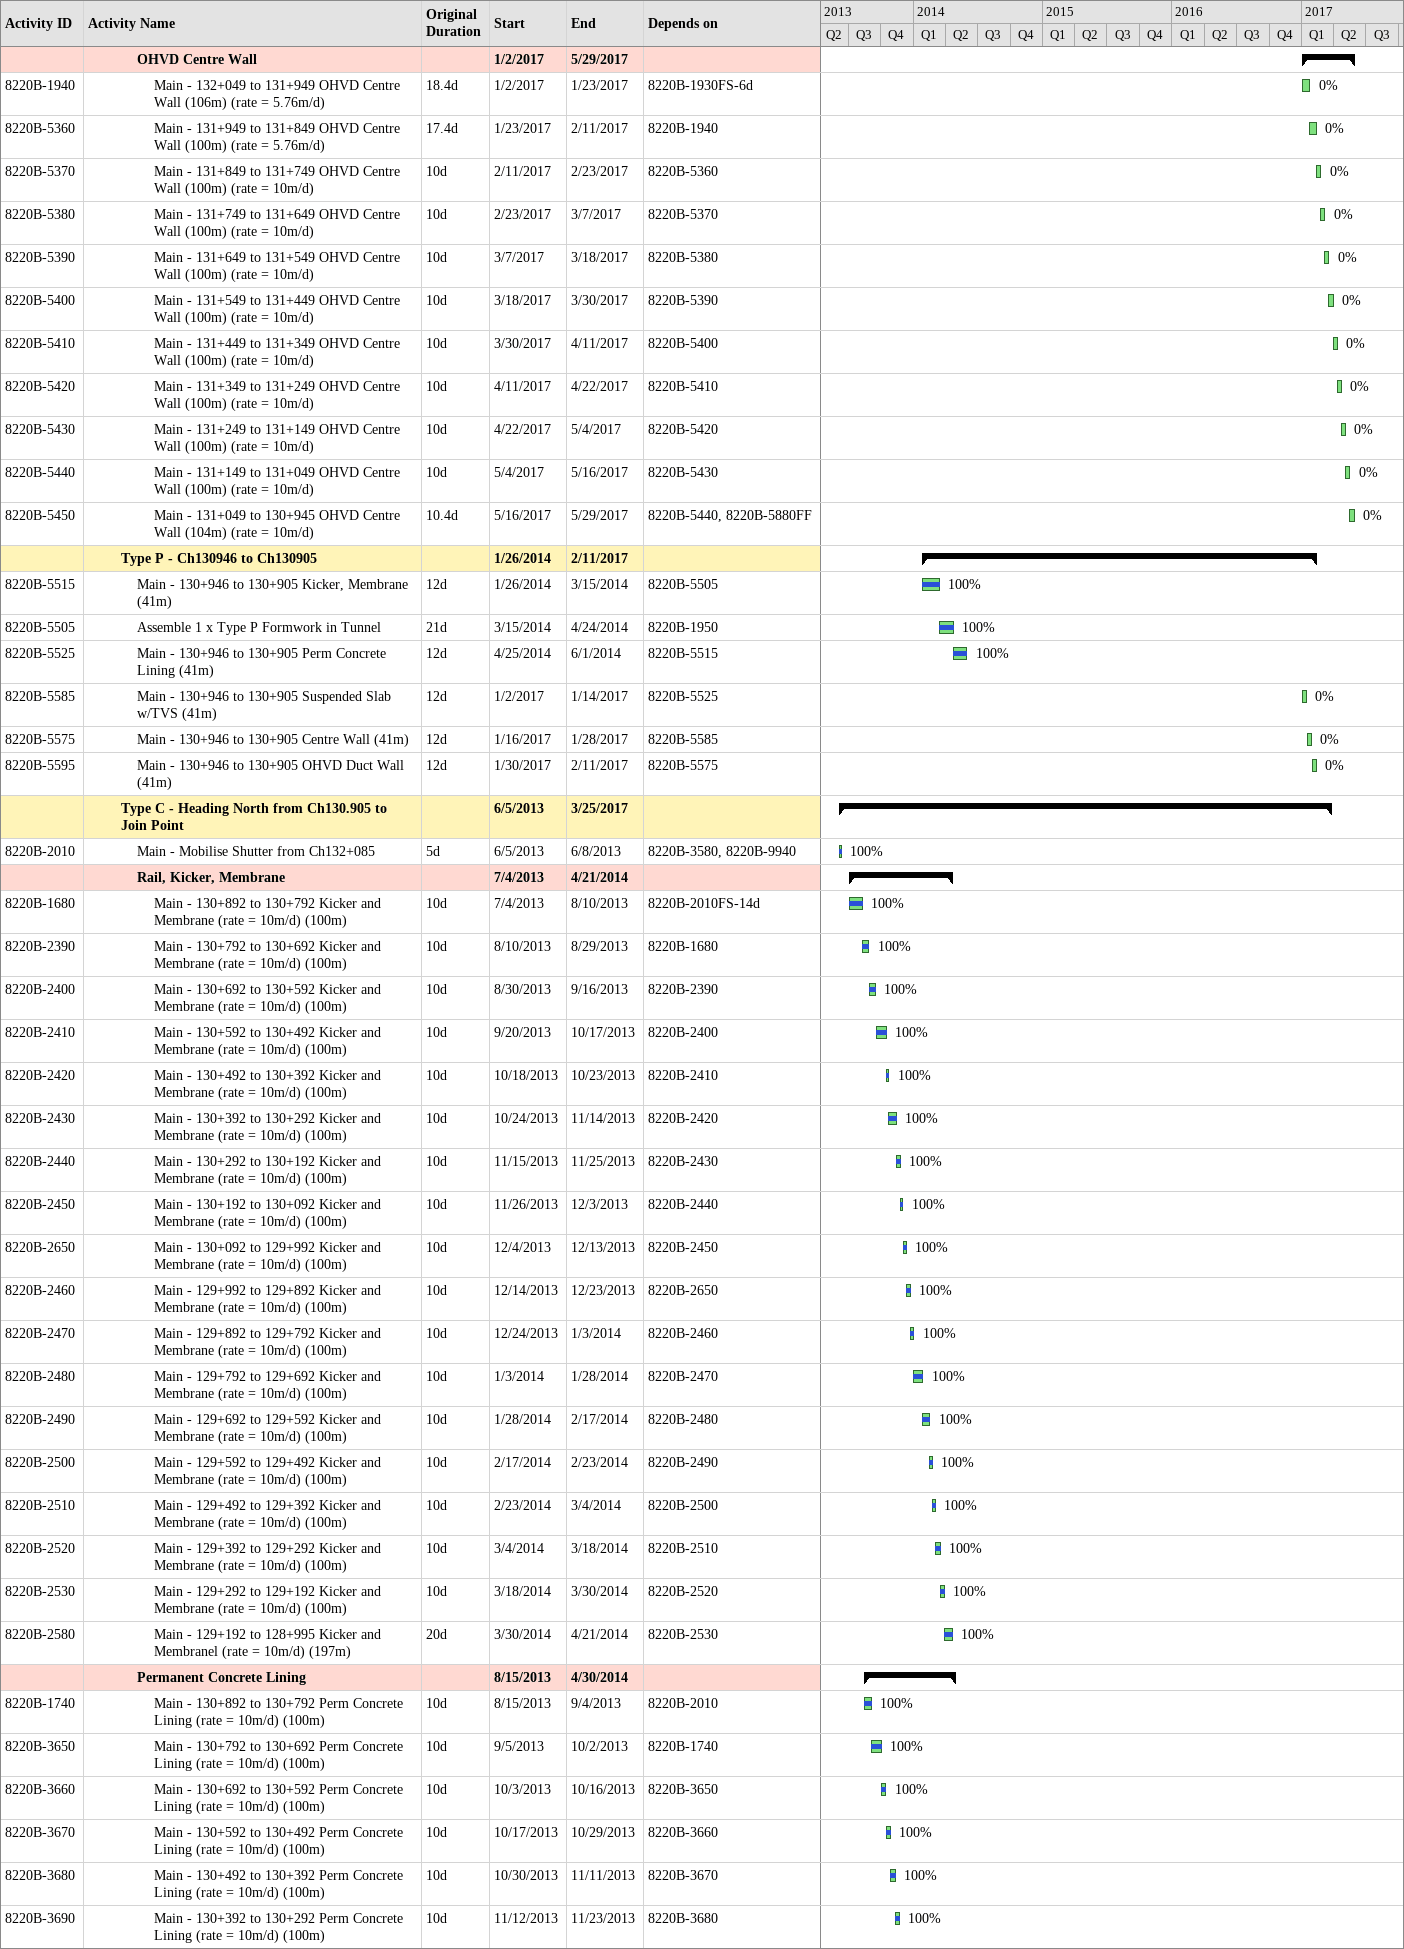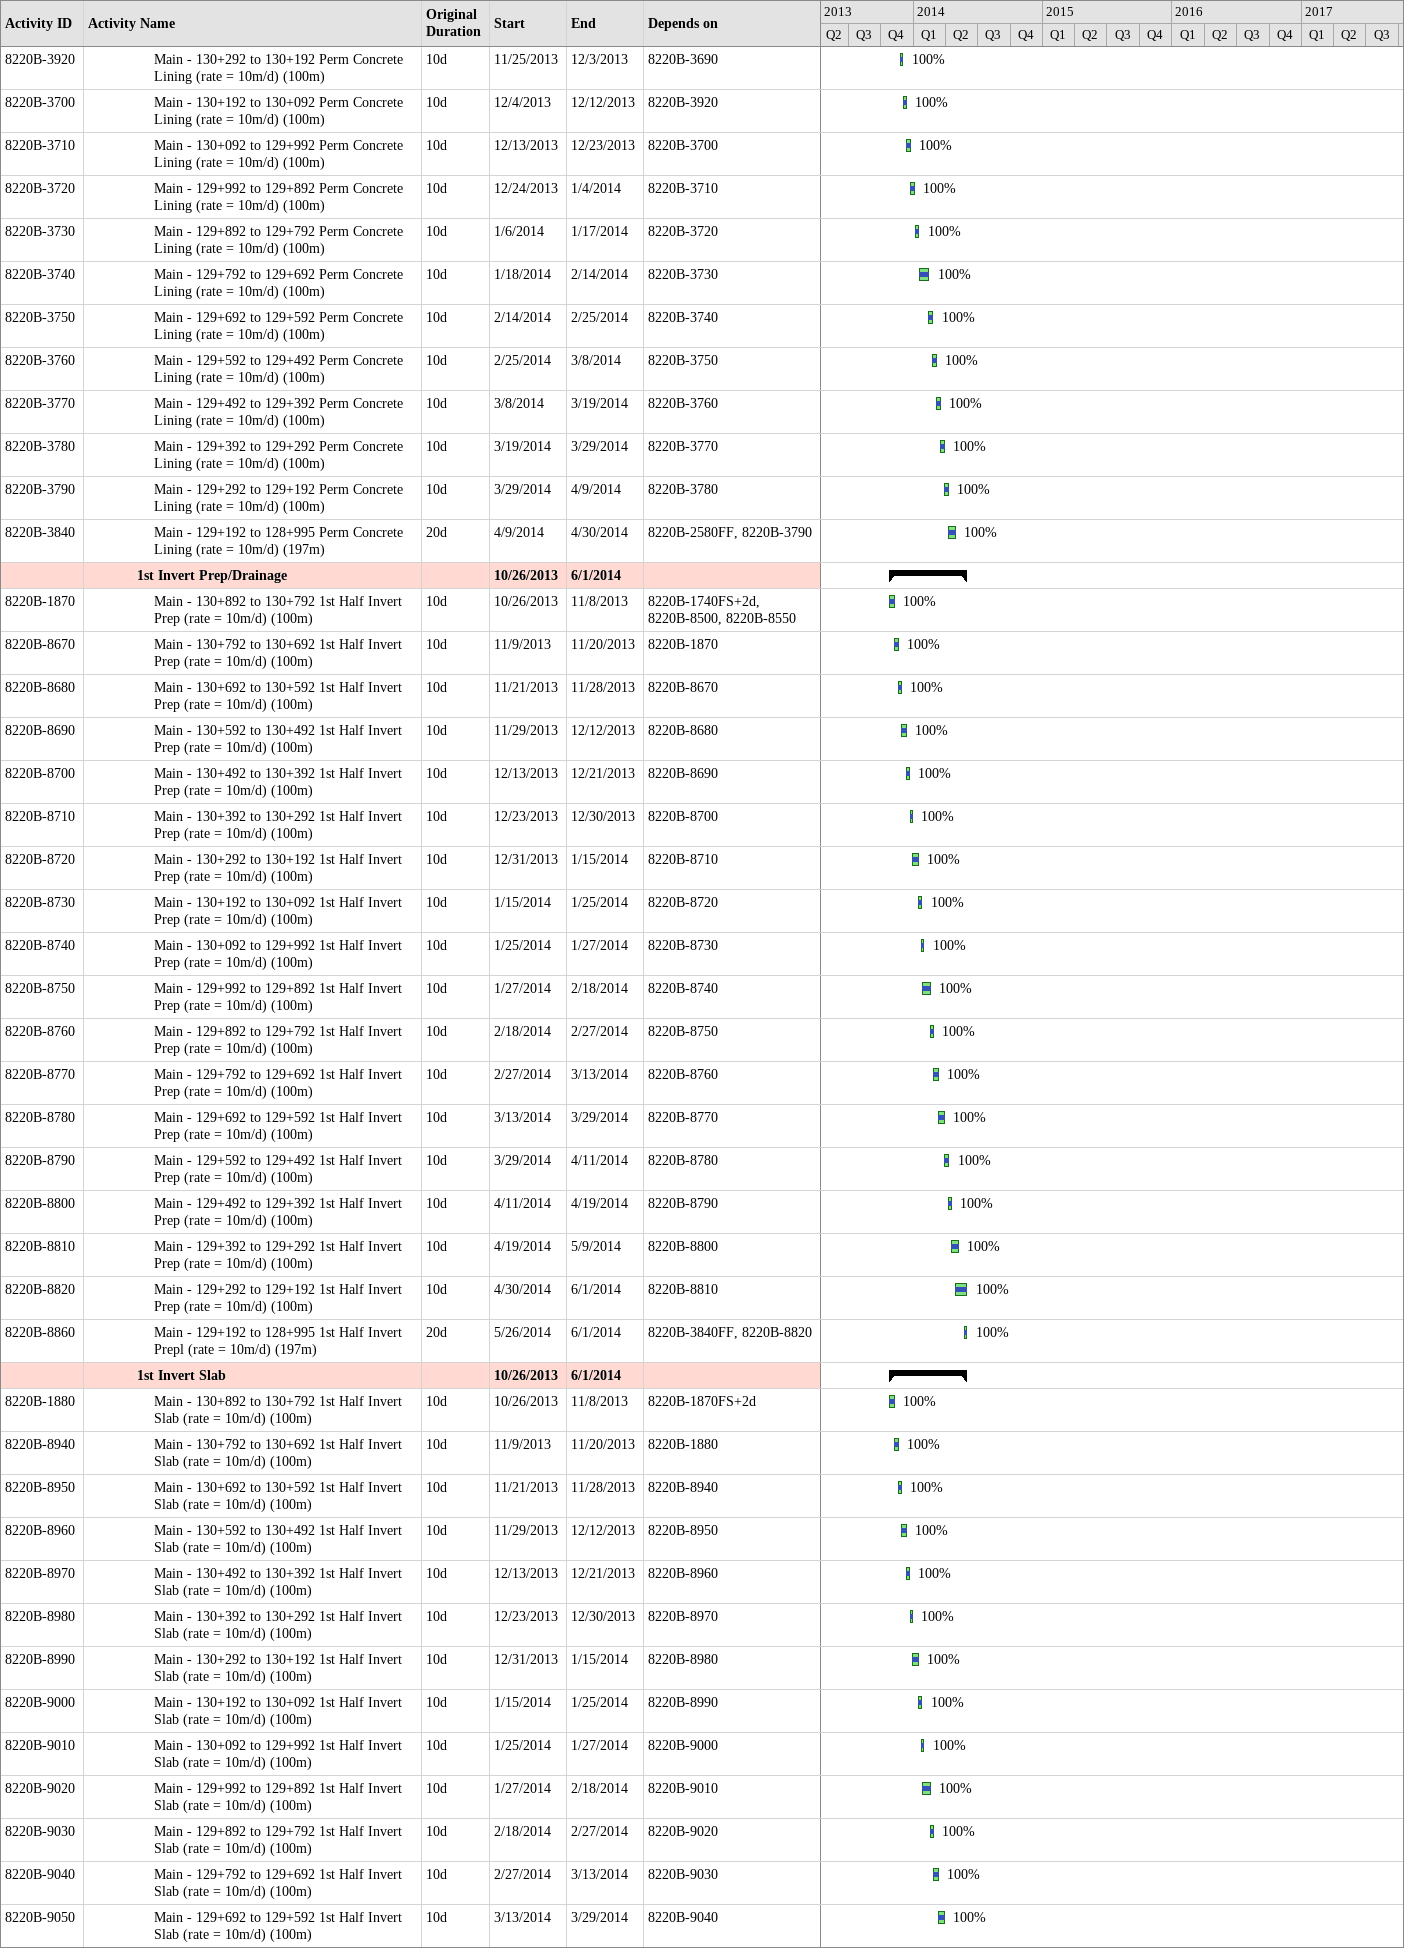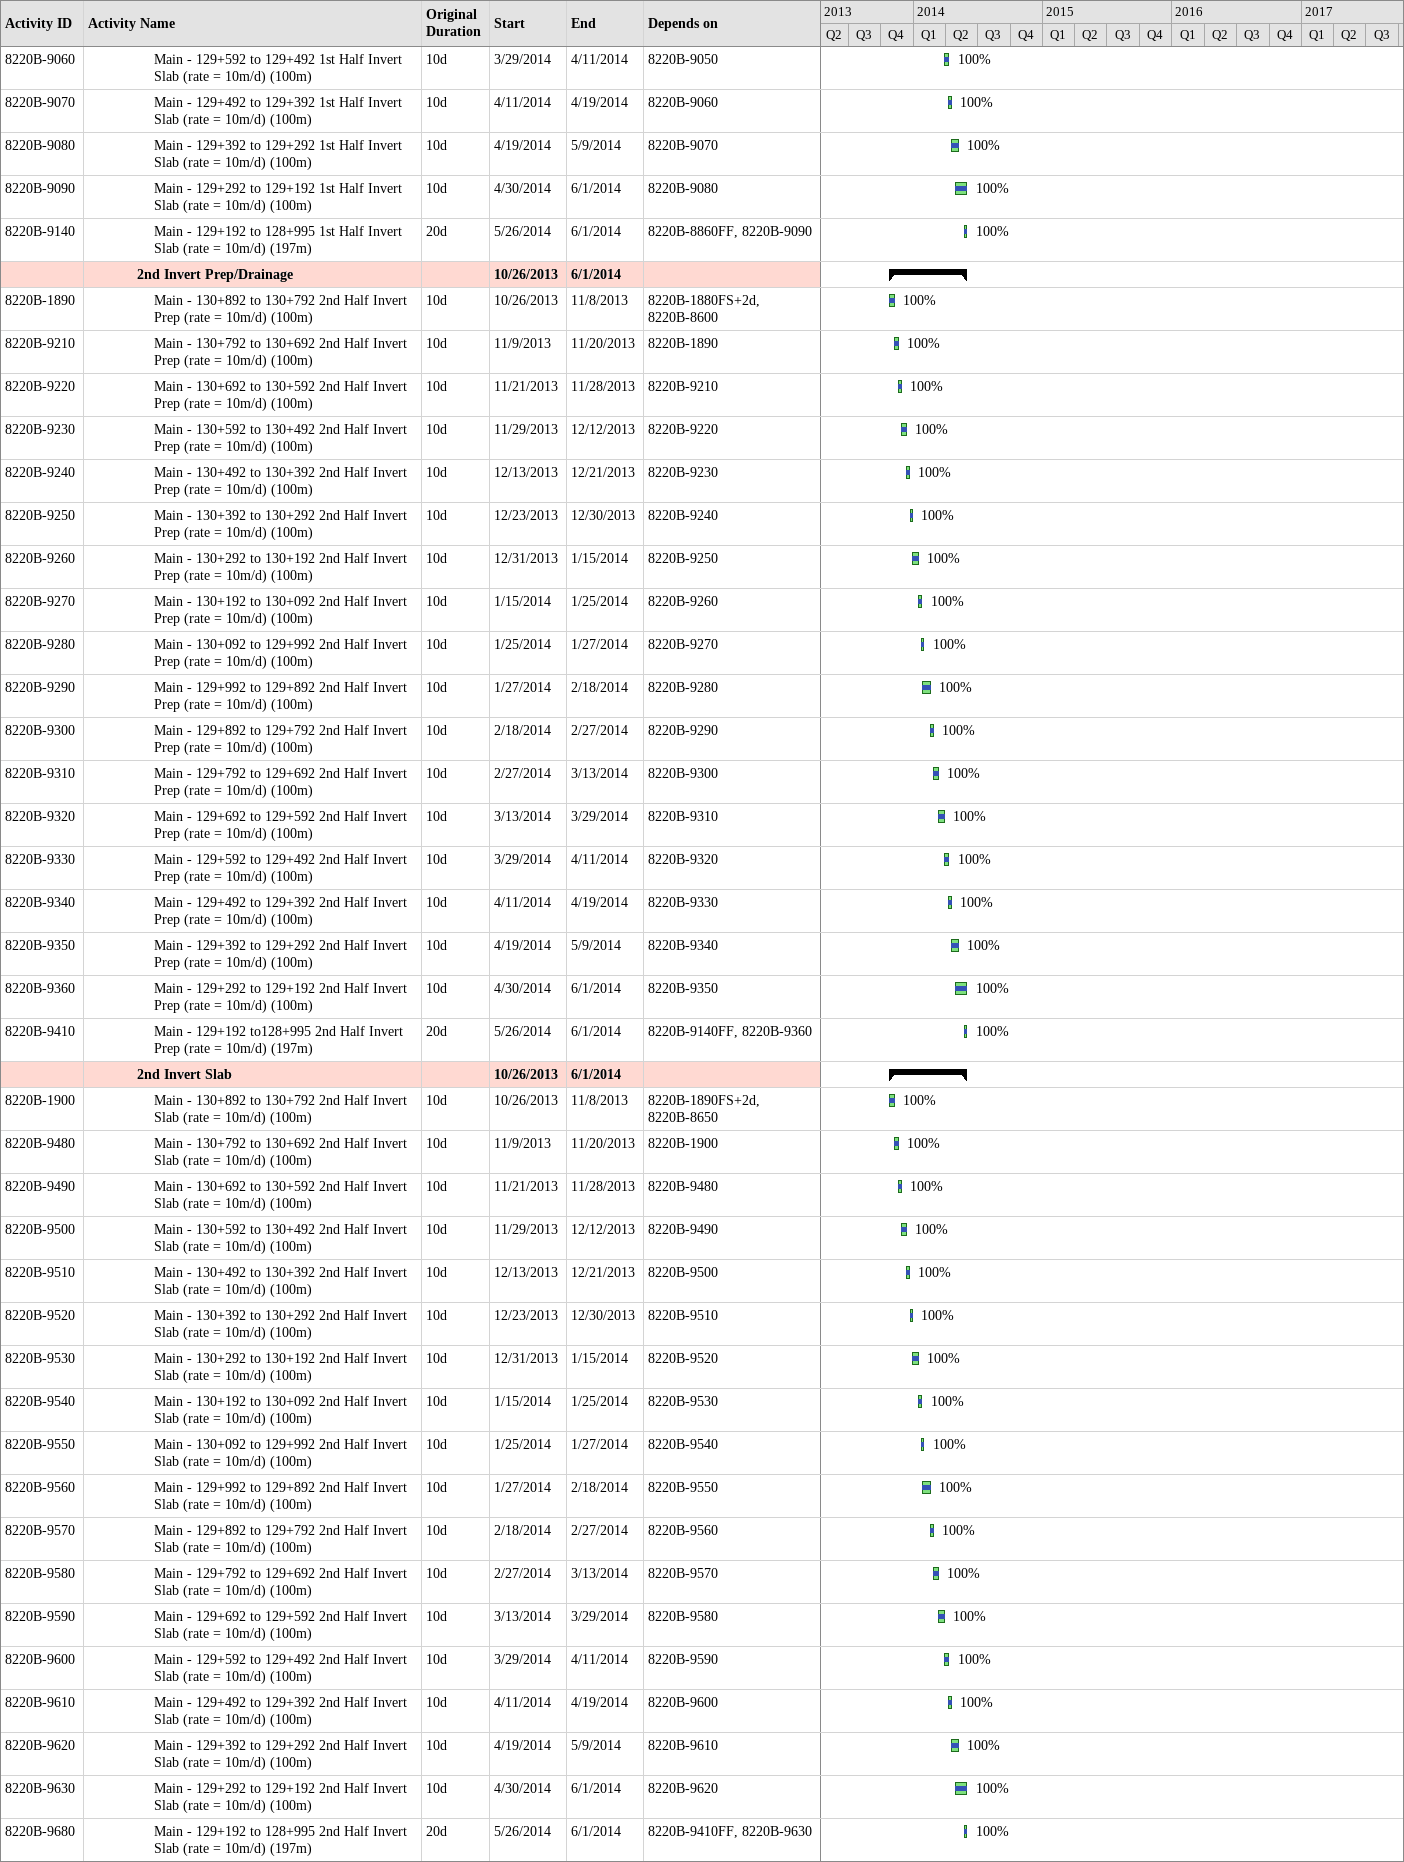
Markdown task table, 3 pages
| ID | Level | Task | Original duration | Start | Finish | Predecessors | % complete |
|---|---|---|---|---|---|---|---|
|  | 4 | **OHVD Centre Wall** |  | 2017-01-02 | 2017-05-29 |  |  |
| 8220B-1940 | 5 | Main - 132+049 to 131+949 OHVD Centre Wall (106m) (rate = 5.76m/d) | 18.4d | 2017-01-02 | 2017-01-23 | 8220B-1930FS-6d | 0 |
| 8220B-5360 | 5 | Main - 131+949 to 131+849 OHVD Centre Wall (100m) (rate = 5.76m/d) | 17.4d | 2017-01-23 | 2017-02-11 | 8220B-1940 | 0 |
| 8220B-5370 | 5 | Main - 131+849 to 131+749 OHVD Centre Wall (100m) (rate = 10m/d) | 10d | 2017-02-11 | 2017-02-23 | 8220B-5360 | 0 |
| 8220B-5380 | 5 | Main - 131+749 to 131+649 OHVD Centre Wall (100m) (rate = 10m/d) | 10d | 2017-02-23 | 2017-03-07 | 8220B-5370 | 0 |
| 8220B-5390 | 5 | Main - 131+649 to 131+549 OHVD Centre Wall (100m) (rate = 10m/d) | 10d | 2017-03-07 | 2017-03-18 | 8220B-5380 | 0 |
| 8220B-5400 | 5 | Main - 131+549 to 131+449 OHVD Centre Wall (100m) (rate = 10m/d) | 10d | 2017-03-18 | 2017-03-30 | 8220B-5390 | 0 |
| 8220B-5410 | 5 | Main - 131+449 to 131+349 OHVD Centre Wall (100m) (rate = 10m/d) | 10d | 2017-03-30 | 2017-04-11 | 8220B-5400 | 0 |
| 8220B-5420 | 5 | Main - 131+349 to 131+249 OHVD Centre Wall (100m) (rate = 10m/d) | 10d | 2017-04-11 | 2017-04-22 | 8220B-5410 | 0 |
| 8220B-5430 | 5 | Main - 131+249 to 131+149 OHVD Centre Wall (100m) (rate = 10m/d) | 10d | 2017-04-22 | 2017-05-04 | 8220B-5420 | 0 |
| 8220B-5440 | 5 | Main - 131+149 to 131+049 OHVD Centre Wall (100m) (rate = 10m/d) | 10d | 2017-05-04 | 2017-05-16 | 8220B-5430 | 0 |
| 8220B-5450 | 5 | Main - 131+049 to 130+945 OHVD Centre Wall (104m) (rate = 10m/d) | 10.4d | 2017-05-16 | 2017-05-29 | 8220B-5440, 8220B-5880FF | 0 |
|  | 3 | **Type P - Ch130946 to Ch130905** |  | 2014-01-26 | 2017-02-11 |  |  |
| 8220B-5515 | 4 | Main - 130+946 to 130+905 Kicker, Membrane (41m) | 12d | 2014-01-26 | 2014-03-15 | 8220B-5505 | 100 |
| 8220B-5505 | 4 | Assemble 1 x Type P Formwork in Tunnel | 21d | 2014-03-15 | 2014-04-24 | 8220B-1950 | 100 |
| 8220B-5525 | 4 | Main - 130+946 to 130+905 Perm Concrete Lining (41m) | 12d | 2014-04-25 | 2014-06-01 | 8220B-5515 | 100 |
| 8220B-5585 | 4 | Main - 130+946 to 130+905 Suspended Slab w/TVS (41m) | 12d | 2017-01-02 | 2017-01-14 | 8220B-5525 | 0 |
| 8220B-5575 | 4 | Main - 130+946 to 130+905 Centre Wall (41m) | 12d | 2017-01-16 | 2017-01-28 | 8220B-5585 | 0 |
| 8220B-5595 | 4 | Main - 130+946 to 130+905 OHVD Duct Wall (41m) | 12d | 2017-01-30 | 2017-02-11 | 8220B-5575 | 0 |
|  | 3 | **Type C - Heading North from Ch130.905 to Join Point** |  | 2013-06-05 | 2017-03-25 |  |  |
| 8220B-2010 | 4 | Main - Mobilise Shutter from Ch132+085 | 5d | 2013-06-05 | 2013-06-08 | 8220B-3580, 8220B-9940 | 100 |
|  | 4 | **Rail, Kicker, Membrane** |  | 2013-07-04 | 2014-04-21 |  |  |
| 8220B-1680 | 5 | Main - 130+892 to 130+792 Kicker and Membrane (rate = 10m/d) (100m) | 10d | 2013-07-04 | 2013-08-10 | 8220B-2010FS-14d | 100 |
| 8220B-2390 | 5 | Main - 130+792 to 130+692 Kicker and Membrane (rate = 10m/d) (100m) | 10d | 2013-08-10 | 2013-08-29 | 8220B-1680 | 100 |
| 8220B-2400 | 5 | Main - 130+692 to 130+592 Kicker and Membrane (rate = 10m/d) (100m) | 10d | 2013-08-30 | 2013-09-16 | 8220B-2390 | 100 |
| 8220B-2410 | 5 | Main - 130+592 to 130+492 Kicker and Membrane (rate = 10m/d) (100m) | 10d | 2013-09-20 | 2013-10-17 | 8220B-2400 | 100 |
| 8220B-2420 | 5 | Main - 130+492 to 130+392 Kicker and Membrane (rate = 10m/d) (100m) | 10d | 2013-10-18 | 2013-10-23 | 8220B-2410 | 100 |
| 8220B-2430 | 5 | Main - 130+392 to 130+292 Kicker and Membrane (rate = 10m/d) (100m) | 10d | 2013-10-24 | 2013-11-14 | 8220B-2420 | 100 |
| 8220B-2440 | 5 | Main - 130+292 to 130+192 Kicker and Membrane (rate = 10m/d) (100m) | 10d | 2013-11-15 | 2013-11-25 | 8220B-2430 | 100 |
| 8220B-2450 | 5 | Main - 130+192 to 130+092 Kicker and Membrane (rate = 10m/d) (100m) | 10d | 2013-11-26 | 2013-12-03 | 8220B-2440 | 100 |
| 8220B-2650 | 5 | Main - 130+092 to 129+992 Kicker and Membrane (rate = 10m/d) (100m) | 10d | 2013-12-04 | 2013-12-13 | 8220B-2450 | 100 |
| 8220B-2460 | 5 | Main - 129+992 to 129+892 Kicker and Membrane (rate = 10m/d) (100m) | 10d | 2013-12-14 | 2013-12-23 | 8220B-2650 | 100 |
| 8220B-2470 | 5 | Main - 129+892 to 129+792 Kicker and Membrane (rate = 10m/d) (100m) | 10d | 2013-12-24 | 2014-01-03 | 8220B-2460 | 100 |
| 8220B-2480 | 5 | Main - 129+792 to 129+692 Kicker and Membrane (rate = 10m/d) (100m) | 10d | 2014-01-03 | 2014-01-28 | 8220B-2470 | 100 |
| 8220B-2490 | 5 | Main - 129+692 to 129+592 Kicker and Membrane (rate = 10m/d) (100m) | 10d | 2014-01-28 | 2014-02-17 | 8220B-2480 | 100 |
| 8220B-2500 | 5 | Main - 129+592 to 129+492 Kicker and Membrane (rate = 10m/d) (100m) | 10d | 2014-02-17 | 2014-02-23 | 8220B-2490 | 100 |
| 8220B-2510 | 5 | Main - 129+492 to 129+392 Kicker and Membrane (rate = 10m/d) (100m) | 10d | 2014-02-23 | 2014-03-04 | 8220B-2500 | 100 |
| 8220B-2520 | 5 | Main - 129+392 to 129+292 Kicker and Membrane (rate = 10m/d) (100m) | 10d | 2014-03-04 | 2014-03-18 | 8220B-2510 | 100 |
| 8220B-2530 | 5 | Main - 129+292 to 129+192 Kicker and Membrane (rate = 10m/d) (100m) | 10d | 2014-03-18 | 2014-03-30 | 8220B-2520 | 100 |
| 8220B-2580 | 5 | Main - 129+192 to 128+995 Kicker and Membranel (rate = 10m/d) (197m) | 20d | 2014-03-30 | 2014-04-21 | 8220B-2530 | 100 |
|  | 4 | **Permanent Concrete Lining** |  | 2013-08-15 | 2014-04-30 |  |  |
| 8220B-1740 | 5 | Main - 130+892 to 130+792 Perm Concrete Lining (rate = 10m/d) (100m) | 10d | 2013-08-15 | 2013-09-04 | 8220B-2010 | 100 |
| 8220B-3650 | 5 | Main - 130+792 to 130+692 Perm Concrete Lining (rate = 10m/d) (100m) | 10d | 2013-09-05 | 2013-10-02 | 8220B-1740 | 100 |
| 8220B-3660 | 5 | Main - 130+692 to 130+592 Perm Concrete Lining (rate = 10m/d) (100m) | 10d | 2013-10-03 | 2013-10-16 | 8220B-3650 | 100 |
| 8220B-3670 | 5 | Main - 130+592 to 130+492 Perm Concrete Lining (rate = 10m/d) (100m) | 10d | 2013-10-17 | 2013-10-29 | 8220B-3660 | 100 |
| 8220B-3680 | 5 | Main - 130+492 to 130+392 Perm Concrete Lining (rate = 10m/d) (100m) | 10d | 2013-10-30 | 2013-11-11 | 8220B-3670 | 100 |
| 8220B-3690 | 5 | Main - 130+392 to 130+292 Perm Concrete Lining (rate = 10m/d) (100m) | 10d | 2013-11-12 | 2013-11-23 | 8220B-3680 | 100 |
| 8220B-3920 | 5 | Main - 130+292 to 130+192 Perm Concrete Lining (rate = 10m/d) (100m) | 10d | 2013-11-25 | 2013-12-03 | 8220B-3690 | 100 |
| 8220B-3700 | 5 | Main - 130+192 to 130+092 Perm Concrete Lining (rate = 10m/d) (100m) | 10d | 2013-12-04 | 2013-12-12 | 8220B-3920 | 100 |
| 8220B-3710 | 5 | Main - 130+092 to 129+992 Perm Concrete Lining (rate = 10m/d) (100m) | 10d | 2013-12-13 | 2013-12-23 | 8220B-3700 | 100 |
| 8220B-3720 | 5 | Main - 129+992 to 129+892 Perm Concrete Lining (rate = 10m/d) (100m) | 10d | 2013-12-24 | 2014-01-04 | 8220B-3710 | 100 |
| 8220B-3730 | 5 | Main - 129+892 to 129+792 Perm Concrete Lining (rate = 10m/d) (100m) | 10d | 2014-01-06 | 2014-01-17 | 8220B-3720 | 100 |
| 8220B-3740 | 5 | Main - 129+792 to 129+692 Perm Concrete Lining (rate = 10m/d) (100m) | 10d | 2014-01-18 | 2014-02-14 | 8220B-3730 | 100 |
| 8220B-3750 | 5 | Main - 129+692 to 129+592 Perm Concrete Lining (rate = 10m/d) (100m) | 10d | 2014-02-14 | 2014-02-25 | 8220B-3740 | 100 |
| 8220B-3760 | 5 | Main - 129+592 to 129+492 Perm Concrete Lining (rate = 10m/d) (100m) | 10d | 2014-02-25 | 2014-03-08 | 8220B-3750 | 100 |
| 8220B-3770 | 5 | Main - 129+492 to 129+392 Perm Concrete Lining (rate = 10m/d) (100m) | 10d | 2014-03-08 | 2014-03-19 | 8220B-3760 | 100 |
| 8220B-3780 | 5 | Main - 129+392 to 129+292 Perm Concrete Lining (rate = 10m/d) (100m) | 10d | 2014-03-19 | 2014-03-29 | 8220B-3770 | 100 |
| 8220B-3790 | 5 | Main - 129+292 to 129+192 Perm Concrete Lining (rate = 10m/d) (100m) | 10d | 2014-03-29 | 2014-04-09 | 8220B-3780 | 100 |
| 8220B-3840 | 5 | Main - 129+192 to 128+995 Perm Concrete Lining (rate = 10m/d) (197m) | 20d | 2014-04-09 | 2014-04-30 | 8220B-2580FF, 8220B-3790 | 100 |
|  | 4 | **1st Invert Prep/Drainage** |  | 2013-10-26 | 2014-06-01 |  |  |
| 8220B-1870 | 5 | Main - 130+892 to 130+792 1st Half Invert Prep (rate = 10m/d) (100m) | 10d | 2013-10-26 | 2013-11-08 | 8220B-1740FS+2d, 8220B-8500, 8220B-8550 | 100 |
| 8220B-8670 | 5 | Main - 130+792 to 130+692 1st Half Invert Prep (rate = 10m/d) (100m) | 10d | 2013-11-09 | 2013-11-20 | 8220B-1870 | 100 |
| 8220B-8680 | 5 | Main - 130+692 to 130+592 1st Half Invert Prep (rate = 10m/d) (100m) | 10d | 2013-11-21 | 2013-11-28 | 8220B-8670 | 100 |
| 8220B-8690 | 5 | Main - 130+592 to 130+492 1st Half Invert Prep (rate = 10m/d) (100m) | 10d | 2013-11-29 | 2013-12-12 | 8220B-8680 | 100 |
| 8220B-8700 | 5 | Main - 130+492 to 130+392 1st Half Invert Prep (rate = 10m/d) (100m) | 10d | 2013-12-13 | 2013-12-21 | 8220B-8690 | 100 |
| 8220B-8710 | 5 | Main - 130+392 to 130+292 1st Half Invert Prep (rate = 10m/d) (100m) | 10d | 2013-12-23 | 2013-12-30 | 8220B-8700 | 100 |
| 8220B-8720 | 5 | Main - 130+292 to 130+192 1st Half Invert Prep (rate = 10m/d) (100m) | 10d | 2013-12-31 | 2014-01-15 | 8220B-8710 | 100 |
| 8220B-8730 | 5 | Main - 130+192 to 130+092 1st Half Invert Prep (rate = 10m/d) (100m) | 10d | 2014-01-15 | 2014-01-25 | 8220B-8720 | 100 |
| 8220B-8740 | 5 | Main - 130+092 to 129+992 1st Half Invert Prep (rate = 10m/d) (100m) | 10d | 2014-01-25 | 2014-01-27 | 8220B-8730 | 100 |
| 8220B-8750 | 5 | Main - 129+992 to 129+892 1st Half Invert Prep (rate = 10m/d) (100m) | 10d | 2014-01-27 | 2014-02-18 | 8220B-8740 | 100 |
| 8220B-8760 | 5 | Main - 129+892 to 129+792 1st Half Invert Prep (rate = 10m/d) (100m) | 10d | 2014-02-18 | 2014-02-27 | 8220B-8750 | 100 |
| 8220B-8770 | 5 | Main - 129+792 to 129+692 1st Half Invert Prep (rate = 10m/d) (100m) | 10d | 2014-02-27 | 2014-03-13 | 8220B-8760 | 100 |
| 8220B-8780 | 5 | Main - 129+692 to 129+592 1st Half Invert Prep (rate = 10m/d) (100m) | 10d | 2014-03-13 | 2014-03-29 | 8220B-8770 | 100 |
| 8220B-8790 | 5 | Main - 129+592 to 129+492 1st Half Invert Prep (rate = 10m/d) (100m) | 10d | 2014-03-29 | 2014-04-11 | 8220B-8780 | 100 |
| 8220B-8800 | 5 | Main - 129+492 to 129+392 1st Half Invert Prep (rate = 10m/d) (100m) | 10d | 2014-04-11 | 2014-04-19 | 8220B-8790 | 100 |
| 8220B-8810 | 5 | Main - 129+392 to 129+292 1st Half Invert Prep (rate = 10m/d) (100m) | 10d | 2014-04-19 | 2014-05-09 | 8220B-8800 | 100 |
| 8220B-8820 | 5 | Main - 129+292 to 129+192 1st Half Invert Prep (rate = 10m/d) (100m) | 10d | 2014-04-30 | 2014-06-01 | 8220B-8810 | 100 |
| 8220B-8860 | 5 | Main - 129+192 to 128+995 1st Half Invert Prepl (rate = 10m/d) (197m) | 20d | 2014-05-26 | 2014-06-01 | 8220B-3840FF, 8220B-8820 | 100 |
|  | 4 | **1st Invert Slab** |  | 2013-10-26 | 2014-06-01 |  |  |
| 8220B-1880 | 5 | Main - 130+892 to 130+792 1st Half Invert Slab (rate = 10m/d) (100m) | 10d | 2013-10-26 | 2013-11-08 | 8220B-1870FS+2d | 100 |
| 8220B-8940 | 5 | Main - 130+792 to 130+692 1st Half Invert Slab (rate = 10m/d) (100m) | 10d | 2013-11-09 | 2013-11-20 | 8220B-1880 | 100 |
| 8220B-8950 | 5 | Main - 130+692 to 130+592 1st Half Invert Slab (rate = 10m/d) (100m) | 10d | 2013-11-21 | 2013-11-28 | 8220B-8940 | 100 |
| 8220B-8960 | 5 | Main - 130+592 to 130+492 1st Half Invert Slab (rate = 10m/d) (100m) | 10d | 2013-11-29 | 2013-12-12 | 8220B-8950 | 100 |
| 8220B-8970 | 5 | Main - 130+492 to 130+392 1st Half Invert Slab (rate = 10m/d) (100m) | 10d | 2013-12-13 | 2013-12-21 | 8220B-8960 | 100 |
| 8220B-8980 | 5 | Main - 130+392 to 130+292 1st Half Invert Slab (rate = 10m/d) (100m) | 10d | 2013-12-23 | 2013-12-30 | 8220B-8970 | 100 |
| 8220B-8990 | 5 | Main - 130+292 to 130+192 1st Half Invert Slab (rate = 10m/d) (100m) | 10d | 2013-12-31 | 2014-01-15 | 8220B-8980 | 100 |
| 8220B-9000 | 5 | Main - 130+192 to 130+092 1st Half Invert Slab (rate = 10m/d) (100m) | 10d | 2014-01-15 | 2014-01-25 | 8220B-8990 | 100 |
| 8220B-9010 | 5 | Main - 130+092 to 129+992 1st Half Invert Slab (rate = 10m/d) (100m) | 10d | 2014-01-25 | 2014-01-27 | 8220B-9000 | 100 |
| 8220B-9020 | 5 | Main - 129+992 to 129+892 1st Half Invert Slab (rate = 10m/d) (100m) | 10d | 2014-01-27 | 2014-02-18 | 8220B-9010 | 100 |
| 8220B-9030 | 5 | Main - 129+892 to 129+792 1st Half Invert Slab (rate = 10m/d) (100m) | 10d | 2014-02-18 | 2014-02-27 | 8220B-9020 | 100 |
| 8220B-9040 | 5 | Main - 129+792 to 129+692 1st Half Invert Slab (rate = 10m/d) (100m) | 10d | 2014-02-27 | 2014-03-13 | 8220B-9030 | 100 |
| 8220B-9050 | 5 | Main - 129+692 to 129+592 1st Half Invert Slab (rate = 10m/d) (100m) | 10d | 2014-03-13 | 2014-03-29 | 8220B-9040 | 100 |
| 8220B-9060 | 5 | Main - 129+592 to 129+492 1st Half Invert Slab (rate = 10m/d) (100m) | 10d | 2014-03-29 | 2014-04-11 | 8220B-9050 | 100 |
| 8220B-9070 | 5 | Main - 129+492 to 129+392 1st Half Invert Slab (rate = 10m/d) (100m) | 10d | 2014-04-11 | 2014-04-19 | 8220B-9060 | 100 |
| 8220B-9080 | 5 | Main - 129+392 to 129+292 1st Half Invert Slab (rate = 10m/d) (100m) | 10d | 2014-04-19 | 2014-05-09 | 8220B-9070 | 100 |
| 8220B-9090 | 5 | Main - 129+292 to 129+192 1st Half Invert Slab (rate = 10m/d) (100m) | 10d | 2014-04-30 | 2014-06-01 | 8220B-9080 | 100 |
| 8220B-9140 | 5 | Main - 129+192 to 128+995 1st Half Invert Slab (rate = 10m/d) (197m) | 20d | 2014-05-26 | 2014-06-01 | 8220B-8860FF, 8220B-9090 | 100 |
|  | 4 | **2nd Invert Prep/Drainage** |  | 2013-10-26 | 2014-06-01 |  |  |
| 8220B-1890 | 5 | Main - 130+892 to 130+792 2nd Half Invert Prep (rate = 10m/d) (100m) | 10d | 2013-10-26 | 2013-11-08 | 8220B-1880FS+2d, 8220B-8600 | 100 |
| 8220B-9210 | 5 | Main - 130+792 to 130+692 2nd Half Invert Prep (rate = 10m/d) (100m) | 10d | 2013-11-09 | 2013-11-20 | 8220B-1890 | 100 |
| 8220B-9220 | 5 | Main - 130+692 to 130+592 2nd Half Invert Prep (rate = 10m/d) (100m) | 10d | 2013-11-21 | 2013-11-28 | 8220B-9210 | 100 |
| 8220B-9230 | 5 | Main - 130+592 to 130+492 2nd Half Invert Prep (rate = 10m/d) (100m) | 10d | 2013-11-29 | 2013-12-12 | 8220B-9220 | 100 |
| 8220B-9240 | 5 | Main - 130+492 to 130+392 2nd Half Invert Prep (rate = 10m/d) (100m) | 10d | 2013-12-13 | 2013-12-21 | 8220B-9230 | 100 |
| 8220B-9250 | 5 | Main - 130+392 to 130+292 2nd Half Invert Prep (rate = 10m/d) (100m) | 10d | 2013-12-23 | 2013-12-30 | 8220B-9240 | 100 |
| 8220B-9260 | 5 | Main - 130+292 to 130+192 2nd Half Invert Prep (rate = 10m/d) (100m) | 10d | 2013-12-31 | 2014-01-15 | 8220B-9250 | 100 |
| 8220B-9270 | 5 | Main - 130+192 to 130+092 2nd Half Invert Prep (rate = 10m/d) (100m) | 10d | 2014-01-15 | 2014-01-25 | 8220B-9260 | 100 |
| 8220B-9280 | 5 | Main - 130+092 to 129+992 2nd Half Invert Prep (rate = 10m/d) (100m) | 10d | 2014-01-25 | 2014-01-27 | 8220B-9270 | 100 |
| 8220B-9290 | 5 | Main - 129+992 to 129+892 2nd Half Invert Prep (rate = 10m/d) (100m) | 10d | 2014-01-27 | 2014-02-18 | 8220B-9280 | 100 |
| 8220B-9300 | 5 | Main - 129+892 to 129+792 2nd Half Invert Prep (rate = 10m/d) (100m) | 10d | 2014-02-18 | 2014-02-27 | 8220B-9290 | 100 |
| 8220B-9310 | 5 | Main - 129+792 to 129+692 2nd Half Invert Prep (rate = 10m/d) (100m) | 10d | 2014-02-27 | 2014-03-13 | 8220B-9300 | 100 |
| 8220B-9320 | 5 | Main - 129+692 to 129+592 2nd Half Invert Prep (rate = 10m/d) (100m) | 10d | 2014-03-13 | 2014-03-29 | 8220B-9310 | 100 |
| 8220B-9330 | 5 | Main - 129+592 to 129+492 2nd Half Invert Prep (rate = 10m/d) (100m) | 10d | 2014-03-29 | 2014-04-11 | 8220B-9320 | 100 |
| 8220B-9340 | 5 | Main - 129+492 to 129+392 2nd Half Invert Prep (rate = 10m/d) (100m) | 10d | 2014-04-11 | 2014-04-19 | 8220B-9330 | 100 |
| 8220B-9350 | 5 | Main - 129+392 to 129+292 2nd Half Invert Prep (rate = 10m/d) (100m) | 10d | 2014-04-19 | 2014-05-09 | 8220B-9340 | 100 |
| 8220B-9360 | 5 | Main - 129+292 to 129+192 2nd Half Invert Prep (rate = 10m/d) (100m) | 10d | 2014-04-30 | 2014-06-01 | 8220B-9350 | 100 |
| 8220B-9410 | 5 | Main - 129+192 to128+995 2nd Half Invert Prep (rate = 10m/d) (197m) | 20d | 2014-05-26 | 2014-06-01 | 8220B-9140FF, 8220B-9360 | 100 |
|  | 4 | **2nd Invert Slab** |  | 2013-10-26 | 2014-06-01 |  |  |
| 8220B-1900 | 5 | Main - 130+892 to 130+792 2nd Half Invert Slab (rate = 10m/d) (100m) | 10d | 2013-10-26 | 2013-11-08 | 8220B-1890FS+2d, 8220B-8650 | 100 |
| 8220B-9480 | 5 | Main - 130+792 to 130+692 2nd Half Invert Slab (rate = 10m/d) (100m) | 10d | 2013-11-09 | 2013-11-20 | 8220B-1900 | 100 |
| 8220B-9490 | 5 | Main - 130+692 to 130+592 2nd Half Invert Slab (rate = 10m/d) (100m) | 10d | 2013-11-21 | 2013-11-28 | 8220B-9480 | 100 |
| 8220B-9500 | 5 | Main - 130+592 to 130+492 2nd Half Invert Slab (rate = 10m/d) (100m) | 10d | 2013-11-29 | 2013-12-12 | 8220B-9490 | 100 |
| 8220B-9510 | 5 | Main - 130+492 to 130+392 2nd Half Invert Slab (rate = 10m/d) (100m) | 10d | 2013-12-13 | 2013-12-21 | 8220B-9500 | 100 |
| 8220B-9520 | 5 | Main - 130+392 to 130+292 2nd Half Invert Slab (rate = 10m/d) (100m) | 10d | 2013-12-23 | 2013-12-30 | 8220B-9510 | 100 |
| 8220B-9530 | 5 | Main - 130+292 to 130+192 2nd Half Invert Slab (rate = 10m/d) (100m) | 10d | 2013-12-31 | 2014-01-15 | 8220B-9520 | 100 |
| 8220B-9540 | 5 | Main - 130+192 to 130+092 2nd Half Invert Slab (rate = 10m/d) (100m) | 10d | 2014-01-15 | 2014-01-25 | 8220B-9530 | 100 |
| 8220B-9550 | 5 | Main - 130+092 to 129+992 2nd Half Invert Slab (rate = 10m/d) (100m) | 10d | 2014-01-25 | 2014-01-27 | 8220B-9540 | 100 |
| 8220B-9560 | 5 | Main - 129+992 to 129+892 2nd Half Invert Slab (rate = 10m/d) (100m) | 10d | 2014-01-27 | 2014-02-18 | 8220B-9550 | 100 |
| 8220B-9570 | 5 | Main - 129+892 to 129+792 2nd Half Invert Slab (rate = 10m/d) (100m) | 10d | 2014-02-18 | 2014-02-27 | 8220B-9560 | 100 |
| 8220B-9580 | 5 | Main - 129+792 to 129+692 2nd Half Invert Slab (rate = 10m/d) (100m) | 10d | 2014-02-27 | 2014-03-13 | 8220B-9570 | 100 |
| 8220B-9590 | 5 | Main - 129+692 to 129+592 2nd Half Invert Slab (rate = 10m/d) (100m) | 10d | 2014-03-13 | 2014-03-29 | 8220B-9580 | 100 |
| 8220B-9600 | 5 | Main - 129+592 to 129+492 2nd Half Invert Slab (rate = 10m/d) (100m) | 10d | 2014-03-29 | 2014-04-11 | 8220B-9590 | 100 |
| 8220B-9610 | 5 | Main - 129+492 to 129+392 2nd Half Invert Slab (rate = 10m/d) (100m) | 10d | 2014-04-11 | 2014-04-19 | 8220B-9600 | 100 |
| 8220B-9620 | 5 | Main - 129+392 to 129+292 2nd Half Invert Slab (rate = 10m/d) (100m) | 10d | 2014-04-19 | 2014-05-09 | 8220B-9610 | 100 |
| 8220B-9630 | 5 | Main - 129+292 to 129+192 2nd Half Invert Slab (rate = 10m/d) (100m) | 10d | 2014-04-30 | 2014-06-01 | 8220B-9620 | 100 |
| 8220B-9680 | 5 | Main - 129+192 to 128+995 2nd Half Invert Slab (rate = 10m/d) (197m) | 20d | 2014-05-26 | 2014-06-01 | 8220B-9410FF, 8220B-9630 | 100 |
